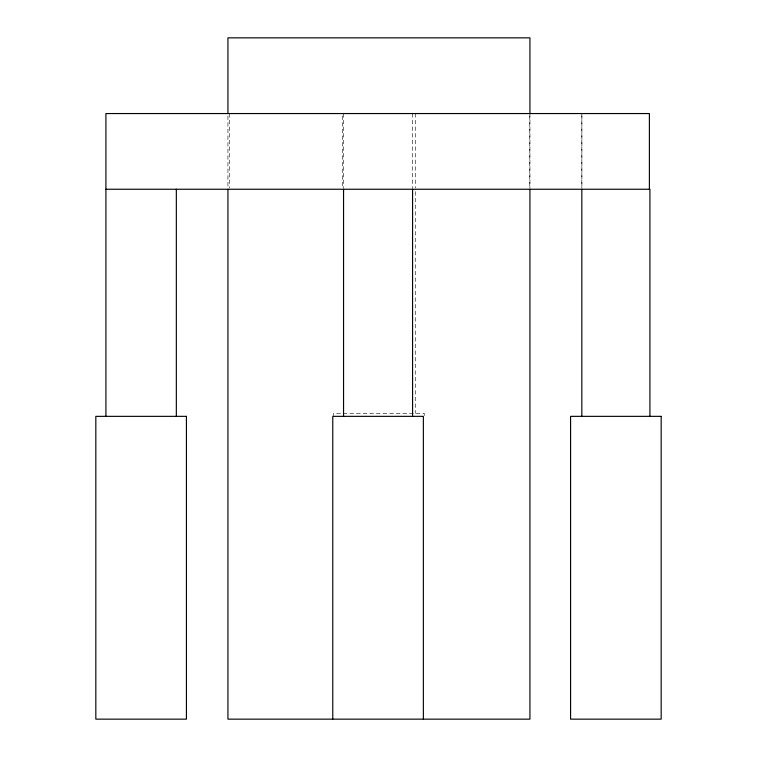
<?xml version="1.0" encoding="UTF-8"?>
<svg xmlns="http://www.w3.org/2000/svg" width="757" height="757" viewBox="0 0 757 757"><rect width="100%" height="100%" fill="white"/><g stroke="black" fill="none" stroke-linecap="round" stroke-linejoin="round"><path stroke-width="0.57" stroke-dasharray="3.79 2.84" d="M581.887 115.878L581.887 188.086M581.84 113.55L581.84 188.086M529.938 113.55L529.938 188.067M529.777 115.878L529.777 188.086M424.232 415.688L424.232 413.322L333.638 413.322L333.638 415.688M415.262 113.55L415.262 188.067M415.262 191.606L415.262 413.322M412.574 113.55L412.574 188.067M343.555 113.55L343.555 188.067M342.609 115.916L342.609 188.067M229.267 113.55L229.267 188.086M227.942 115.916L227.942 188.067"/><path stroke-width="1.14" d="M105.914 189.25L649.913 189.25L649.913 416.35M649.392 189.25L649.392 113.55L105.914 113.55L105.914 416.35M581.84 189.25L581.84 416.35M529.938 113.55L529.938 37.85L227.942 37.85L227.942 113.55M529.938 189.25L529.938 719.15L227.942 719.15L227.942 189.25M423.362 719.15L423.362 416.35L332.768 416.35L332.768 719.15M412.574 189.25L412.574 416.35M343.555 189.25L343.555 416.35M176.334 189.25L176.334 416.35M186.421 416.35L95.827 416.35L95.827 719.15L186.421 719.15L186.421 416.35M661.173 416.35L570.579 416.35L570.579 719.15L661.173 719.15L661.173 416.35"/></g></svg>
